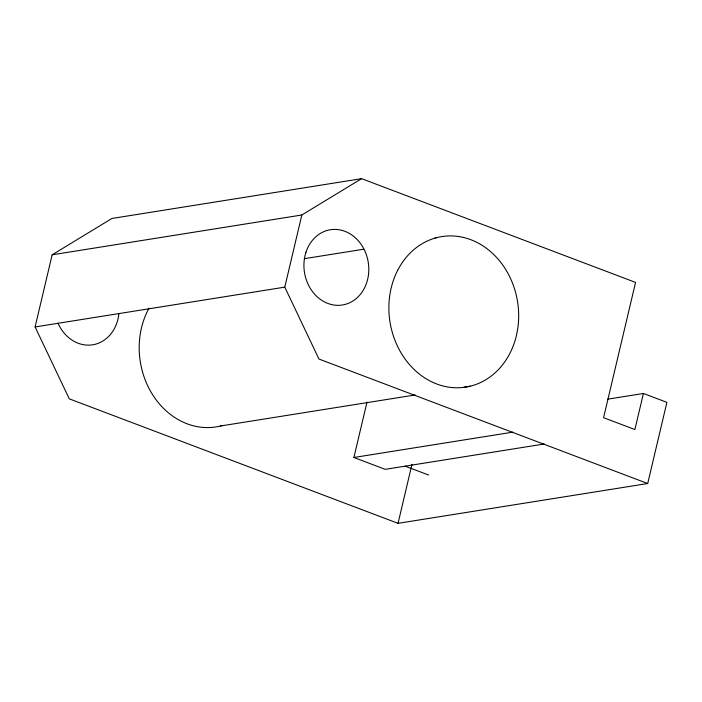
<?xml version="1.0" encoding="UTF-8"?>
<svg xmlns="http://www.w3.org/2000/svg" width="702" height="702" viewBox="0 0 702 702"><rect width="100%" height="100%" fill="white"/><g stroke="black" fill="none" stroke-linecap="round" stroke-linejoin="round"><path stroke-width="1.05" d="M35.1 326.948L52.159 254.8L111.908 218.471L361.591 178.668L635.556 282.415L603.58 417.69L634.889 429.545L643.418 393.471L666.9 402.36L647.709 483.529L398.034 523.332L69.279 398.841L35.1 326.948L284.784 287.144L301.834 214.996L361.591 178.668M544.304 443.989L385.214 469.348L353.896 457.485L366.997 402.097M398.034 523.332L411.986 464.303M52.159 254.8L301.834 214.996M304.291 258.687L363.733 249.21M435.073 237.838L437.232 237.495M220.63 425.974L415.189 394.963M463.829 387.206L470.314 386.17M607.748 399.157L643.418 393.471M353.896 457.485L512.785 432.16M647.709 483.529L318.954 359.038L284.784 287.144M405.186 466.163L428.668 475.052M222.666 425.43A76.211 64.593 80.9 0 1 152.483 394.498A76.211 64.593 80.9 0 1 149.043 308.134M118.875 313.847A38.11 32.292 80.9 0 1 92.497 344.831A38.11 32.292 80.9 0 1 57.976 323.131M397.701 270.261A76.211 64.593 80.9 0 0 453.51 387.662A76.211 64.593 80.9 0 0 510.108 277.588A76.211 64.593 80.9 0 0 397.701 270.261M305.967 252.255A38.11 32.292 80.9 0 0 341.707 305.098A38.11 32.292 80.9 0 0 361.398 244.77A38.11 32.292 80.9 0 0 305.967 252.255"/></g></svg>
